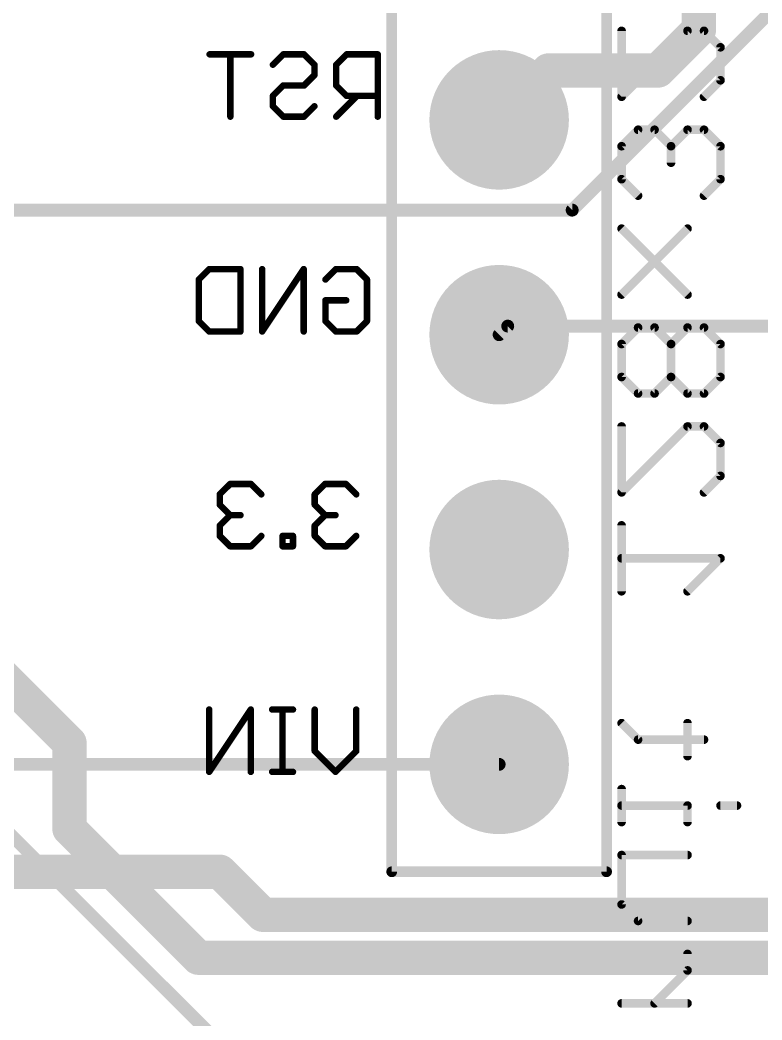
# Model space of a CAD drawing. Extents: x -1 to 57.9, y -5.8 to 55.6.
# Drawn here: x 10.85 to 19.62, y 31.27 to 43.09 of the extents above; entities that cross this region are included whole.
import ezdxf

# ---------------------------------------------------------------- set-up
doc = ezdxf.new("R2010")
doc.units = 0
for name, color, linetype in [('1', 22, 'CONTINUOUS'), ('16', 175, 'CONTINUOUS'), ('17', 82, 'CONTINUOUS'), ('22', 253, 'CONTINUOUS')]:
    doc.layers.add(name, color=color, linetype=linetype)

# ---------------------------------------------------------------- blocks, each defined once
blk = doc.blocks.new('ROUNDP')
at = {"const_width": 0.5}
blk.add_lwpolyline([(0, -0.25, 1), (0, 0.25, 1), (0, -0.25)], format="xyb", dxfattribs=at)

msp = doc.modelspace()

# ---------------------------------------------------------------- linework, layer by layer
at = {"layer": '1'}
for points, const_width in [([(18.8722, 48.2346), (18.8722, 42.9768)], 0.4064), ([(17.3736, 40.8432), (21.6408, 45.1104)], 0.1524), ([(18.8722, 42.9768), (18.3896, 42.4942)], 0.4064), ([(17.0942, 42.4942), (16.51, 41.91)], 0.4064), ([(18.3896, 42.4942), (17.0942, 42.4942)], 0.4064), ([(5.7912, 40.8432), (17.3736, 40.8432)], 0.1524), ([(5.334, 40.64), (11.43, 34.544)], 0.4064), ([(5.0292, 39.1668), (16.1544, 28.0416)], 0.1524), ([(11.43, 34.544), (11.43, 33.528)], 0.4064), ([(11.43, 33.528), (12.954, 32.004)], 0.4064), ([(12.954, 32.004), (20.066, 32.004)], 0.4064)]:
    msp.add_lwpolyline(points, dxfattribs=dict(at, const_width=const_width))
for points, const_width in [([(18.944, 42.905, 1), (18.8004, 43.0486)], 0.2032), ([(18.7706, 42.9768, 1), (18.9738, 42.9768)], 0.2032), ([(17.0942, 42.5958, 1), (17.0942, 42.3926)], 0.2032), ([(17.166, 42.4224, 1), (17.0224, 42.566)], 0.2032), ([(18.3896, 42.3926, 1), (18.3896, 42.5958)], 0.2032), ([(18.3178, 42.566, 1), (18.4614, 42.4224)], 0.2032), ([(16.4382, 41.9818, 1), (16.5818, 41.8382)], 0.2032), ([(17.3736, 40.8051, 1), (17.3736, 40.8813)], 0.0762), ([(17.3467, 40.8701, 1), (17.4005, 40.8163)], 0.0762), ([(11.5316, 34.544, 1), (11.3284, 34.544)], 0.2032), ([(11.3582, 34.4722, 1), (11.5018, 34.6158)], 0.2032), ([(11.5018, 33.5998, 1), (11.3582, 33.4562)], 0.2032), ([(11.3284, 33.528, 1), (11.5316, 33.528)], 0.2032), ([(12.954, 32.1056, 1), (12.954, 31.9024)], 0.2032), ([(12.8822, 31.9322, 1), (13.0258, 32.0758)], 0.2032)]:
    msp.add_lwpolyline(points, format="xyb", dxfattribs=dict(at, const_width=const_width))
at = {"layer": '16'}
for points, const_width in [([(16.6116, 39.4716), (16.51, 39.37)], 0.1524), ([(16.6116, 39.4716), (22.7076, 39.4716)], 0.1524), ([(2.8956, 34.29), (16.51, 34.29)], 0.1524), ([(13.208, 33.02), (3.81, 33.02)], 0.4064), ([(13.716, 32.512), (13.208, 33.02)], 0.4064), ([(20.066, 32.512), (13.716, 32.512)], 0.4064)]:
    msp.add_lwpolyline(points, dxfattribs=dict(at, const_width=const_width))
for points, const_width in [([(16.6116, 39.5097, 1), (16.6116, 39.4335)], 0.0762), ([(16.6385, 39.4447, 1), (16.5847, 39.4985)], 0.0762), ([(16.4831, 39.3969, 1), (16.5369, 39.3431)], 0.0762), ([(16.51, 34.2519, 1), (16.51, 34.3281)], 0.0762), ([(13.2798, 33.0918, 1), (13.1362, 32.9482)], 0.2032), ([(13.208, 32.9184, 1), (13.208, 33.1216)], 0.2032), ([(13.716, 32.6136, 1), (13.716, 32.4104)], 0.2032), ([(13.6442, 32.4402, 1), (13.7878, 32.5838)], 0.2032)]:
    msp.add_lwpolyline(points, format="xyb", dxfattribs=dict(at, const_width=const_width))
at = {"layer": '22'}
for points, const_width in [([(15.24, 48.26), (15.24, 33.02)], 0.127), ([(17.78, 33.02), (17.78, 48.26)], 0.127), ([(17.9578, 42.963), (17.9578, 42.1834)], 0.1016), ([(17.9578, 42.1834), (18.7374, 42.963)], 0.1016), ([(18.7374, 42.963), (18.9323, 42.963)], 0.1016), ([(18.9323, 42.963), (19.1272, 42.7681)], 0.1016), ([(19.1272, 42.7681), (19.1272, 42.3783)], 0.1016), ([(13.5781, 42.6853), (13.0866, 42.6853)], 0.0762), ([(13.3323, 41.9481), (13.3323, 42.6853)], 0.0762), ([(13.835, 42.5625), (13.9579, 42.6853)], 0.0762), ([(13.9579, 42.6853), (14.2036, 42.6853)], 0.0762), ([(14.2036, 42.6853), (14.3265, 42.5625)], 0.0762), ([(14.7063, 42.6853), (14.5834, 42.5625)], 0.0762), ([(15.0749, 42.6853), (14.7063, 42.6853)], 0.0762), ([(15.0749, 41.9481), (15.0749, 42.6853)], 0.0762), ([(14.3265, 42.5625), (14.3265, 42.4396)], 0.0762), ([(14.5834, 42.5625), (14.5834, 42.3167)], 0.0762), ([(14.3265, 42.4396), (14.2036, 42.3167)], 0.0762), ([(13.9579, 42.3167), (13.835, 42.1938)], 0.0762), ([(14.2036, 42.3167), (13.9579, 42.3167)], 0.0762), ([(14.5834, 42.3167), (14.7063, 42.1938)], 0.0762), ([(19.1272, 42.3783), (18.9323, 42.1834)], 0.1016), ([(13.835, 42.1938), (13.835, 42.071)], 0.0762), ([(14.8292, 42.1938), (14.5834, 41.9481)], 0.0762), ([(14.7063, 42.1938), (15.0749, 42.1938)], 0.0762), ([(13.835, 42.071), (13.9579, 41.9481)], 0.0762), ([(14.2036, 41.9481), (14.3265, 42.071)], 0.0762), ([(13.9579, 41.9481), (14.2036, 41.9481)], 0.0762), ([(18.1527, 41.7936), (17.9578, 41.5987)], 0.1016), ([(18.3476, 41.7936), (18.1527, 41.7936)], 0.1016), ([(18.5425, 41.5987), (18.3476, 41.7936)], 0.1016), ([(18.7374, 41.7936), (18.5425, 41.5987)], 0.1016), ([(18.9323, 41.7936), (18.7374, 41.7936)], 0.1016), ([(19.1272, 41.5987), (18.9323, 41.7936)], 0.1016), ([(17.9578, 41.5987), (17.9578, 41.2089)], 0.1016), ([(18.5425, 41.5987), (18.5425, 41.4038)], 0.1016), ([(19.1272, 41.2089), (19.1272, 41.5987)], 0.1016), ([(17.9578, 41.2089), (18.1527, 41.014)], 0.1016), ([(18.9323, 41.014), (19.1272, 41.2089)], 0.1016), ([(18.7374, 39.8446), (17.9578, 40.6242)], 0.1016), ([(17.9578, 39.8446), (18.7374, 40.6242)], 0.1016), ([(12.9596, 40.0225), (13.0825, 40.1453)], 0.0762), ([(13.0825, 40.1453), (13.4511, 40.1453)], 0.0762), ([(13.4511, 40.1453), (13.4511, 39.4081)], 0.0762), ([(14.1995, 40.1453), (13.708, 39.4081)], 0.0762), ([(13.708, 39.4081), (13.708, 40.1453)], 0.0762), ([(14.1995, 39.4081), (14.1995, 40.1453)], 0.0762), ([(14.4564, 40.0225), (14.5793, 40.1453)], 0.0762), ([(14.5793, 40.1453), (14.825, 40.1453)], 0.0762), ([(14.825, 40.1453), (14.9479, 40.0225)], 0.0762), ([(12.9596, 39.531), (12.9596, 40.0225)], 0.0762), ([(14.9479, 40.0225), (14.9479, 39.531)], 0.0762), ([(14.4564, 39.531), (14.4564, 39.7767)], 0.0762), ([(14.4564, 39.7767), (14.7022, 39.7767)], 0.0762), ([(13.0825, 39.4081), (12.9596, 39.531)], 0.0762), ([(14.5793, 39.4081), (14.4564, 39.531)], 0.0762), ([(14.9479, 39.531), (14.825, 39.4081)], 0.0762), ([(18.1527, 39.4548), (17.9578, 39.2599)], 0.1016), ([(18.3476, 39.4548), (18.1527, 39.4548)], 0.1016), ([(18.5425, 39.2599), (18.3476, 39.4548)], 0.1016), ([(18.7374, 39.4548), (18.5425, 39.2599)], 0.1016), ([(18.9323, 39.4548), (18.7374, 39.4548)], 0.1016), ([(19.1272, 39.2599), (18.9323, 39.4548)], 0.1016), ([(13.4511, 39.4081), (13.0825, 39.4081)], 0.0762), ([(14.825, 39.4081), (14.5793, 39.4081)], 0.0762), ([(17.9578, 39.2599), (17.9578, 38.8701)], 0.1016), ([(18.5425, 38.8701), (18.5425, 39.2599)], 0.1016), ([(19.1272, 38.8701), (19.1272, 39.2599)], 0.1016), ([(17.9578, 38.8701), (18.1527, 38.6752)], 0.1016), ([(18.3476, 38.6752), (18.5425, 38.8701)], 0.1016), ([(18.5425, 38.8701), (18.7374, 38.6752)], 0.1016), ([(18.9323, 38.6752), (19.1272, 38.8701)], 0.1016), ([(18.1527, 38.6752), (18.3476, 38.6752)], 0.1016), ([(18.7374, 38.6752), (18.9323, 38.6752)], 0.1016), ([(17.9578, 38.2854), (17.9578, 37.5058)], 0.1016), ([(17.9578, 37.5058), (18.7374, 38.2854)], 0.1016), ([(18.7374, 38.2854), (18.9323, 38.2854)], 0.1016), ([(18.9323, 38.2854), (19.1272, 38.0905)], 0.1016), ([(19.1272, 38.0905), (19.1272, 37.7007)], 0.1016), ([(19.1272, 37.7007), (18.9323, 37.5058)], 0.1016), ([(13.3297, 37.6053), (13.2068, 37.4825)], 0.0762), ([(13.5754, 37.6053), (13.3297, 37.6053)], 0.0762), ([(13.6983, 37.4825), (13.5754, 37.6053)], 0.0762), ([(14.4523, 37.6053), (14.3294, 37.4825)], 0.0762), ([(14.698, 37.6053), (14.4523, 37.6053)], 0.0762), ([(14.8209, 37.4825), (14.698, 37.6053)], 0.0762), ([(13.2068, 37.4825), (13.2068, 37.3596)], 0.0762), ([(14.3294, 37.4825), (14.3294, 37.3596)], 0.0762), ([(13.2068, 37.3596), (13.3297, 37.2367)], 0.0762), ([(14.3294, 37.3596), (14.4523, 37.2367)], 0.0762), ([(13.3297, 37.2367), (13.2068, 37.1138)], 0.0762), ([(13.3297, 37.2367), (13.4525, 37.2367)], 0.0762), ([(14.4523, 37.2367), (14.3294, 37.1138)], 0.0762), ([(14.4523, 37.2367), (14.5752, 37.2367)], 0.0762), ([(13.2068, 37.1138), (13.2068, 36.991)], 0.0762), ([(14.3294, 37.1138), (14.3294, 36.991)], 0.0762), ([(17.9578, 36.3364), (17.9578, 37.116)], 0.1016), ([(13.2068, 36.991), (13.3297, 36.8681)], 0.0762), ([(13.5754, 36.8681), (13.6983, 36.991)], 0.0762), ([(14.0725, 36.991), (13.9496, 36.991)], 0.0762), ([(13.9496, 36.991), (13.9496, 36.8681)], 0.0762), ([(14.0725, 36.8681), (14.0725, 36.991)], 0.0762), ([(14.3294, 36.991), (14.4523, 36.8681)], 0.0762), ([(14.698, 36.8681), (14.8209, 36.991)], 0.0762), ([(13.3297, 36.8681), (13.5754, 36.8681)], 0.0762), ([(13.9496, 36.8681), (14.0725, 36.8681)], 0.0762), ([(14.4523, 36.8681), (14.698, 36.8681)], 0.0762), ([(19.1272, 36.7262), (17.9578, 36.7262)], 0.1016), ([(18.7374, 36.3364), (19.1272, 36.7262)], 0.1016), ([(13.5735, 34.9383), (13.0821, 34.2011)], 0.0762), ([(13.0821, 34.2011), (13.0821, 34.9383)], 0.0762), ([(13.5735, 34.2011), (13.5735, 34.9383)], 0.0762), ([(14.0725, 34.9383), (13.8267, 34.9383)], 0.0762), ([(13.9496, 34.2011), (13.9496, 34.9383)], 0.0762), ([(14.3294, 34.4468), (14.3294, 34.9383)], 0.0762), ([(14.8209, 34.9383), (14.8209, 34.4468)], 0.0762), ([(18.1527, 34.5823), (17.9578, 34.7772)], 0.1016), ([(18.7374, 34.3874), (18.7374, 34.7772)], 0.1016), ([(18.9323, 34.5823), (18.1527, 34.5823)], 0.1016), ([(14.5752, 34.2011), (14.3294, 34.4468)], 0.0762), ([(14.8209, 34.4468), (14.5752, 34.2011)], 0.0762), ([(14.0725, 34.2011), (13.8267, 34.2011)], 0.0762), ([(17.9578, 33.6078), (17.9578, 33.9976)], 0.1016), ([(18.7374, 33.8027), (17.9578, 33.8027)], 0.1016), ([(18.7374, 33.6078), (18.7374, 33.8027)], 0.1016), ([(19.3221, 33.8027), (19.1272, 33.8027)], 0.1016), ([(17.9578, 32.6333), (17.9578, 33.218)], 0.1016), ([(17.9578, 33.218), (18.7374, 33.218)], 0.1016), ([(15.24, 33.02), (17.78, 33.02)], 0.127), ([(18.1527, 32.4384), (17.9578, 32.6333)], 0.1016), ([(18.7374, 32.4384), (18.1527, 32.4384)], 0.1016), ([(18.7374, 31.8537), (18.7374, 32.0486)], 0.1016), ([(18.3476, 31.4639), (18.7374, 31.8537)], 0.1016), ([(17.9578, 31.4639), (18.7374, 31.4639)], 0.1016)]:
    msp.add_lwpolyline(points, dxfattribs=dict(at, const_width=const_width))
for points, const_width in [([(17.9832, 42.963, 1), (17.9324, 42.963)], 0.0508), ([(18.7374, 42.9884, 1), (18.7374, 42.9376)], 0.0508), ([(18.7554, 42.945, 1), (18.7194, 42.9809)], 0.0508), ([(18.9503, 42.9809, 1), (18.9143, 42.945)], 0.0508), ([(18.9323, 42.9376, 1), (18.9323, 42.9884)], 0.0508), ([(19.1526, 42.7681, 1), (19.1018, 42.7681)], 0.0508), ([(19.1092, 42.7501, 1), (19.1452, 42.786)], 0.0508), ([(13.0866, 42.7044, 1), (13.0866, 42.6663)], 0.0381), ([(13.3514, 42.6853, 1), (13.3133, 42.6853)], 0.0381), ([(13.5781, 42.6663, 1), (13.5781, 42.7044)], 0.0381), ([(13.9579, 42.7044, 1), (13.9579, 42.6663)], 0.0381), ([(13.9713, 42.6719, 1), (13.9444, 42.6988)], 0.0381), ([(14.2171, 42.6988, 1), (14.1901, 42.6719)], 0.0381), ([(14.2036, 42.6663, 1), (14.2036, 42.7044)], 0.0381), ([(14.7063, 42.7044, 1), (14.7063, 42.6663)], 0.0381), ([(14.7198, 42.6719, 1), (14.6928, 42.6988)], 0.0381), ([(15.094, 42.6853, 1), (15.0559, 42.6853)], 0.0381), ([(15.0749, 42.6663, 1), (15.0749, 42.7044)], 0.0381), ([(13.8215, 42.5759, 1), (13.8485, 42.549)], 0.0381), ([(14.3455, 42.5625, 1), (14.3074, 42.5625)], 0.0381), ([(14.313, 42.549, 1), (14.34, 42.5759)], 0.0381), ([(14.6025, 42.5625, 1), (14.5644, 42.5625)], 0.0381), ([(14.5699, 42.5759, 1), (14.5969, 42.549)], 0.0381), ([(14.3074, 42.4396, 1), (14.3455, 42.4396)], 0.0381), ([(14.34, 42.4261, 1), (14.313, 42.4531)], 0.0381), ([(13.9579, 42.3358, 1), (13.9579, 42.2977)], 0.0381), ([(13.9713, 42.3032, 1), (13.9444, 42.3302)], 0.0381), ([(14.1901, 42.3302, 1), (14.2171, 42.3032)], 0.0381), ([(14.2036, 42.2977, 1), (14.2036, 42.3358)], 0.0381), ([(14.5969, 42.3302, 1), (14.5699, 42.3032)], 0.0381), ([(14.5644, 42.3167, 1), (14.6025, 42.3167)], 0.0381), ([(19.1018, 42.3783, 1), (19.1526, 42.3783)], 0.0508), ([(19.1452, 42.3603, 1), (19.1092, 42.3962)], 0.0508), ([(13.8215, 42.2073, 1), (13.8485, 42.1804)], 0.0381), ([(13.8541, 42.1938, 1), (13.816, 42.1938)], 0.0381), ([(14.7063, 42.2129, 1), (14.7063, 42.1748)], 0.0381), ([(14.6928, 42.1804, 1), (14.7198, 42.2073)], 0.0381), ([(14.8426, 42.1804, 1), (14.8157, 42.2073)], 0.0381), ([(15.0749, 42.1748, 1), (15.0749, 42.2129)], 0.0381), ([(17.9398, 42.2013, 1), (17.9758, 42.1654)], 0.0508), ([(18.9143, 42.2013, 1), (18.9503, 42.1654)], 0.0508), ([(13.8485, 42.0844, 1), (13.8215, 42.0575)], 0.0381), ([(14.34, 42.0575, 1), (14.313, 42.0844)], 0.0381), ([(17.9324, 42.1834, 1), (17.9832, 42.1834)], 0.0508), ([(13.816, 42.071, 1), (13.8541, 42.071)], 0.0381), ([(13.9579, 41.9672, 1), (13.9579, 41.9291)], 0.0381), ([(13.9444, 41.9346, 1), (13.9713, 41.9616)], 0.0381), ([(14.1901, 41.9616, 1), (14.2171, 41.9346)], 0.0381), ([(14.2036, 41.9291, 1), (14.2036, 41.9672)], 0.0381), ([(14.5699, 41.9616, 1), (14.5969, 41.9346)], 0.0381), ([(13.3133, 41.9481, 1), (13.3514, 41.9481)], 0.0381), ([(15.0559, 41.9481, 1), (15.094, 41.9481)], 0.0381), ([(18.1527, 41.819, 1), (18.1527, 41.7682)], 0.0508), ([(18.1707, 41.7756, 1), (18.1347, 41.8115)], 0.0508), ([(18.3656, 41.8115, 1), (18.3296, 41.7756)], 0.0508), ([(18.3476, 41.7682, 1), (18.3476, 41.819)], 0.0508), ([(18.7374, 41.819, 1), (18.7374, 41.7682)], 0.0508), ([(18.7554, 41.7756, 1), (18.7194, 41.8115)], 0.0508), ([(18.9503, 41.8115, 1), (18.9143, 41.7756)], 0.0508), ([(18.9323, 41.7682, 1), (18.9323, 41.819)], 0.0508), ([(17.9832, 41.5987, 1), (17.9324, 41.5987)], 0.0508), ([(17.9398, 41.6166, 1), (17.9758, 41.5807)], 0.0508), ([(18.5679, 41.5987, 1), (18.5171, 41.5987)], 0.0508), ([(18.5245, 41.6166, 1), (18.5605, 41.5807)], 0.0508), ([(18.5245, 41.5807, 1), (18.5605, 41.6166)], 0.0508), ([(19.1526, 41.5987, 1), (19.1018, 41.5987)], 0.0508), ([(19.1092, 41.5807, 1), (19.1452, 41.6166)], 0.0508), ([(18.5171, 41.4038, 1), (18.5679, 41.4038)], 0.0508), ([(17.9758, 41.2268, 1), (17.9398, 41.1909)], 0.0508), ([(17.9324, 41.2089, 1), (17.9832, 41.2089)], 0.0508), ([(19.1018, 41.2089, 1), (19.1526, 41.2089)], 0.0508), ([(19.1452, 41.1909, 1), (19.1092, 41.2268)], 0.0508), ([(18.1347, 40.996, 1), (18.1707, 41.0319)], 0.0508), ([(18.9143, 41.0319, 1), (18.9503, 40.996)], 0.0508), ([(17.9758, 40.6421, 1), (17.9398, 40.6062)], 0.0508), ([(18.7554, 40.6062, 1), (18.7194, 40.6421)], 0.0508), ([(13.0825, 40.1644, 1), (13.0825, 40.1263)], 0.0381), ([(13.0959, 40.1319, 1), (13.069, 40.1588)], 0.0381), ([(13.4701, 40.1453, 1), (13.432, 40.1453)], 0.0381), ([(13.4511, 40.1263, 1), (13.4511, 40.1644)], 0.0381), ([(13.7271, 40.1453, 1), (13.689, 40.1453)], 0.0381), ([(14.2185, 40.1453, 1), (14.1804, 40.1453)], 0.0381), ([(14.2153, 40.1348, 1), (14.1836, 40.1559)], 0.0381), ([(14.5793, 40.1644, 1), (14.5793, 40.1263)], 0.0381), ([(14.5928, 40.1319, 1), (14.5658, 40.1588)], 0.0381), ([(14.8385, 40.1588, 1), (14.8116, 40.1319)], 0.0381), ([(14.825, 40.1263, 1), (14.825, 40.1644)], 0.0381), ([(12.9786, 40.0225, 1), (12.9405, 40.0225)], 0.0381), ([(12.9461, 40.0359, 1), (12.9731, 40.009)], 0.0381), ([(14.4429, 40.0359, 1), (14.4699, 40.009)], 0.0381), ([(14.967, 40.0225, 1), (14.9289, 40.0225)], 0.0381), ([(14.9344, 40.009, 1), (14.9614, 40.0359)], 0.0381), ([(17.9398, 39.8625, 1), (17.9758, 39.8266)], 0.0508), ([(18.7194, 39.8266, 1), (18.7554, 39.8625)], 0.0508), ([(14.4564, 39.7958, 1), (14.4564, 39.7577)], 0.0381), ([(14.4755, 39.7767, 1), (14.4374, 39.7767)], 0.0381), ([(14.7022, 39.7577, 1), (14.7022, 39.7958)], 0.0381), ([(12.9731, 39.5444, 1), (12.9461, 39.5175)], 0.0381), ([(12.9405, 39.531, 1), (12.9786, 39.531)], 0.0381), ([(14.4699, 39.5444, 1), (14.4429, 39.5175)], 0.0381), ([(14.4374, 39.531, 1), (14.4755, 39.531)], 0.0381), ([(14.9289, 39.531, 1), (14.967, 39.531)], 0.0381), ([(14.9614, 39.5175, 1), (14.9344, 39.5444)], 0.0381), ([(18.1527, 39.4802, 1), (18.1527, 39.4294)], 0.0508), ([(18.1707, 39.4368, 1), (18.1347, 39.4727)], 0.0508), ([(18.3656, 39.4727, 1), (18.3296, 39.4368)], 0.0508), ([(18.3476, 39.4294, 1), (18.3476, 39.4802)], 0.0508), ([(18.7374, 39.4802, 1), (18.7374, 39.4294)], 0.0508), ([(18.7554, 39.4368, 1), (18.7194, 39.4727)], 0.0508), ([(18.9503, 39.4727, 1), (18.9143, 39.4368)], 0.0508), ([(18.9323, 39.4294, 1), (18.9323, 39.4802)], 0.0508), ([(13.0825, 39.4272, 1), (13.0825, 39.3891)], 0.0381), ([(13.069, 39.3946, 1), (13.0959, 39.4216)], 0.0381), ([(13.432, 39.4081, 1), (13.4701, 39.4081)], 0.0381), ([(13.4511, 39.3891, 1), (13.4511, 39.4272)], 0.0381), ([(13.6921, 39.4187, 1), (13.7239, 39.3975)], 0.0381), ([(13.689, 39.4081, 1), (13.7271, 39.4081)], 0.0381), ([(14.1804, 39.4081, 1), (14.2185, 39.4081)], 0.0381), ([(14.5793, 39.4272, 1), (14.5793, 39.3891)], 0.0381), ([(14.5658, 39.3946, 1), (14.5928, 39.4216)], 0.0381), ([(14.8116, 39.4216, 1), (14.8385, 39.3946)], 0.0381), ([(14.825, 39.3891, 1), (14.825, 39.4272)], 0.0381), ([(17.9832, 39.2599, 1), (17.9324, 39.2599)], 0.0508), ([(17.9398, 39.2778, 1), (17.9758, 39.2419)], 0.0508), ([(18.5679, 39.2599, 1), (18.5171, 39.2599)], 0.0508), ([(18.5245, 39.2778, 1), (18.5605, 39.2419)], 0.0508), ([(18.5245, 39.2419, 1), (18.5605, 39.2778)], 0.0508), ([(19.1526, 39.2599, 1), (19.1018, 39.2599)], 0.0508), ([(19.1092, 39.2419, 1), (19.1452, 39.2778)], 0.0508), ([(17.9758, 38.888, 1), (17.9398, 38.8521)], 0.0508), ([(18.5605, 38.888, 1), (18.5245, 38.8521)], 0.0508), ([(18.5605, 38.8521, 1), (18.5245, 38.888)], 0.0508), ([(19.1452, 38.8521, 1), (19.1092, 38.888)], 0.0508), ([(17.9324, 38.8701, 1), (17.9832, 38.8701)], 0.0508), ([(18.5171, 38.8701, 1), (18.5679, 38.8701)], 0.0508), ([(19.1018, 38.8701, 1), (19.1526, 38.8701)], 0.0508), ([(18.1527, 38.7006, 1), (18.1527, 38.6498)], 0.0508), ([(18.1347, 38.6572, 1), (18.1707, 38.6931)], 0.0508), ([(18.3296, 38.6931, 1), (18.3656, 38.6572)], 0.0508), ([(18.3476, 38.6498, 1), (18.3476, 38.7006)], 0.0508), ([(18.7374, 38.7006, 1), (18.7374, 38.6498)], 0.0508), ([(18.7194, 38.6572, 1), (18.7554, 38.6931)], 0.0508), ([(18.9143, 38.6931, 1), (18.9503, 38.6572)], 0.0508), ([(18.9323, 38.6498, 1), (18.9323, 38.7006)], 0.0508), ([(17.9832, 38.2854, 1), (17.9324, 38.2854)], 0.0508), ([(18.7374, 38.3108, 1), (18.7374, 38.26)], 0.0508), ([(18.7554, 38.2674, 1), (18.7194, 38.3033)], 0.0508), ([(18.9503, 38.3033, 1), (18.9143, 38.2674)], 0.0508), ([(18.9323, 38.26, 1), (18.9323, 38.3108)], 0.0508), ([(19.1526, 38.0905, 1), (19.1018, 38.0905)], 0.0508), ([(19.1092, 38.0725, 1), (19.1452, 38.1084)], 0.0508), ([(19.1018, 37.7007, 1), (19.1526, 37.7007)], 0.0508), ([(19.1452, 37.6827, 1), (19.1092, 37.7186)], 0.0508), ([(13.3297, 37.6244, 1), (13.3297, 37.5863)], 0.0381), ([(13.3431, 37.5919, 1), (13.3162, 37.6188)], 0.0381), ([(13.5889, 37.6188, 1), (13.5619, 37.5919)], 0.0381), ([(13.5754, 37.5863, 1), (13.5754, 37.6244)], 0.0381), ([(14.4523, 37.6244, 1), (14.4523, 37.5863)], 0.0381), ([(14.4658, 37.5919, 1), (14.4388, 37.6188)], 0.0381), ([(14.7115, 37.6188, 1), (14.6846, 37.5919)], 0.0381), ([(14.698, 37.5863, 1), (14.698, 37.6244)], 0.0381), ([(13.2258, 37.4825, 1), (13.1877, 37.4825)], 0.0381), ([(13.1933, 37.4959, 1), (13.2203, 37.469)], 0.0381), ([(13.6848, 37.469, 1), (13.7117, 37.4959)], 0.0381), ([(14.3485, 37.4825, 1), (14.3104, 37.4825)], 0.0381), ([(14.3159, 37.4959, 1), (14.3429, 37.469)], 0.0381), ([(14.8074, 37.469, 1), (14.8344, 37.4959)], 0.0381), ([(17.9398, 37.5237, 1), (17.9758, 37.4878)], 0.0508), ([(17.9324, 37.5058, 1), (17.9832, 37.5058)], 0.0508), ([(18.9143, 37.5237, 1), (18.9503, 37.4878)], 0.0508), ([(13.1877, 37.3596, 1), (13.2258, 37.3596)], 0.0381), ([(13.2203, 37.3731, 1), (13.1933, 37.3461)], 0.0381), ([(14.3429, 37.3731, 1), (14.3159, 37.3461)], 0.0381), ([(14.3104, 37.3596, 1), (14.3485, 37.3596)], 0.0381), ([(13.3297, 37.2558, 1), (13.3297, 37.2177)], 0.0381), ([(13.3431, 37.2232, 1), (13.3162, 37.2502)], 0.0381), ([(13.3162, 37.2232, 1), (13.3431, 37.2502)], 0.0381), ([(13.4525, 37.2177, 1), (13.4525, 37.2558)], 0.0381), ([(14.4523, 37.2558, 1), (14.4523, 37.2177)], 0.0381), ([(14.4658, 37.2232, 1), (14.4388, 37.2502)], 0.0381), ([(14.4388, 37.2232, 1), (14.4658, 37.2502)], 0.0381), ([(14.5752, 37.2177, 1), (14.5752, 37.2558)], 0.0381), ([(13.2258, 37.1138, 1), (13.1877, 37.1138)], 0.0381), ([(13.1933, 37.1273, 1), (13.2203, 37.1004)], 0.0381), ([(14.3485, 37.1138, 1), (14.3104, 37.1138)], 0.0381), ([(14.3159, 37.1273, 1), (14.3429, 37.1004)], 0.0381), ([(17.9832, 37.116, 1), (17.9324, 37.116)], 0.0508), ([(13.1877, 36.991, 1), (13.2258, 36.991)], 0.0381), ([(13.2203, 37.0044, 1), (13.1933, 36.9775)], 0.0381), ([(13.7117, 36.9775, 1), (13.6848, 37.0044)], 0.0381), ([(13.9496, 37.01, 1), (13.9496, 36.9719)], 0.0381), ([(13.9687, 36.991, 1), (13.9306, 36.991)], 0.0381), ([(14.0915, 36.991, 1), (14.0534, 36.991)], 0.0381), ([(14.0725, 36.9719, 1), (14.0725, 37.01)], 0.0381), ([(14.3429, 37.0044, 1), (14.3159, 36.9775)], 0.0381), ([(14.3104, 36.991, 1), (14.3485, 36.991)], 0.0381), ([(14.8344, 36.9775, 1), (14.8074, 37.0044)], 0.0381), ([(13.3297, 36.8871, 1), (13.3297, 36.849)], 0.0381), ([(13.3162, 36.8546, 1), (13.3431, 36.8816)], 0.0381), ([(13.5619, 36.8816, 1), (13.5889, 36.8546)], 0.0381), ([(13.5754, 36.849, 1), (13.5754, 36.8871)], 0.0381), ([(13.9496, 36.8871, 1), (13.9496, 36.849)], 0.0381), ([(14.0725, 36.849, 1), (14.0725, 36.8871)], 0.0381), ([(14.4523, 36.8871, 1), (14.4523, 36.849)], 0.0381), ([(14.4388, 36.8546, 1), (14.4658, 36.8816)], 0.0381), ([(14.6846, 36.8816, 1), (14.7115, 36.8546)], 0.0381), ([(14.698, 36.849, 1), (14.698, 36.8871)], 0.0381), ([(13.9306, 36.8681, 1), (13.9687, 36.8681)], 0.0381), ([(14.0534, 36.8681, 1), (14.0915, 36.8681)], 0.0381), ([(17.9578, 36.7516, 1), (17.9578, 36.7008)], 0.0508), ([(19.1452, 36.7082, 1), (19.1092, 36.7441)], 0.0508), ([(19.1272, 36.7008, 1), (19.1272, 36.7516)], 0.0508), ([(17.9324, 36.3364, 1), (17.9832, 36.3364)], 0.0508), ([(18.7194, 36.3543, 1), (18.7554, 36.3184)], 0.0508), ([(13.1011, 34.9383, 1), (13.063, 34.9383)], 0.0381), ([(13.5926, 34.9383, 1), (13.5545, 34.9383)], 0.0381), ([(13.5894, 34.9278, 1), (13.5577, 34.9489)], 0.0381), ([(13.8267, 34.9574, 1), (13.8267, 34.9193)], 0.0381), ([(13.9687, 34.9383, 1), (13.9306, 34.9383)], 0.0381), ([(14.0725, 34.9193, 1), (14.0725, 34.9574)], 0.0381), ([(14.3485, 34.9383, 1), (14.3104, 34.9383)], 0.0381), ([(14.8399, 34.9383, 1), (14.8018, 34.9383)], 0.0381), ([(17.9758, 34.7951, 1), (17.9398, 34.7592)], 0.0508), ([(18.7628, 34.7772, 1), (18.712, 34.7772)], 0.0508), ([(18.1527, 34.6077, 1), (18.1527, 34.5569)], 0.0508), ([(18.1347, 34.5643, 1), (18.1707, 34.6002)], 0.0508), ([(18.9323, 34.5569, 1), (18.9323, 34.6077)], 0.0508), ([(14.3429, 34.4603, 1), (14.3159, 34.4334)], 0.0381), ([(14.3104, 34.4468, 1), (14.3485, 34.4468)], 0.0381), ([(14.8018, 34.4468, 1), (14.8399, 34.4468)], 0.0381), ([(14.8344, 34.4334, 1), (14.8074, 34.4603)], 0.0381), ([(18.712, 34.3874, 1), (18.7628, 34.3874)], 0.0508), ([(13.0662, 34.2117, 1), (13.0979, 34.1905)], 0.0381), ([(13.063, 34.2011, 1), (13.1011, 34.2011)], 0.0381), ([(13.5545, 34.2011, 1), (13.5926, 34.2011)], 0.0381), ([(13.8267, 34.2202, 1), (13.8267, 34.1821)], 0.0381), ([(13.9306, 34.2011, 1), (13.9687, 34.2011)], 0.0381), ([(14.0725, 34.1821, 1), (14.0725, 34.2202)], 0.0381), ([(14.5617, 34.2146, 1), (14.5886, 34.1876)], 0.0381), ([(14.5617, 34.1876, 1), (14.5886, 34.2146)], 0.0381), ([(17.9832, 33.9976, 1), (17.9324, 33.9976)], 0.0508), ([(17.9578, 33.8281, 1), (17.9578, 33.7773)], 0.0508), ([(18.7628, 33.8027, 1), (18.712, 33.8027)], 0.0508), ([(18.7374, 33.7773, 1), (18.7374, 33.8281)], 0.0508), ([(19.1272, 33.8281, 1), (19.1272, 33.7773)], 0.0508), ([(19.3221, 33.7773, 1), (19.3221, 33.8281)], 0.0508), ([(17.9324, 33.6078, 1), (17.9832, 33.6078)], 0.0508), ([(18.712, 33.6078, 1), (18.7628, 33.6078)], 0.0508), ([(17.9832, 33.218, 1), (17.9324, 33.218)], 0.0508), ([(17.9578, 33.2434, 1), (17.9578, 33.1926)], 0.0508), ([(18.7374, 33.1926, 1), (18.7374, 33.2434)], 0.0508), ([(15.2082, 33.02, 1), (15.2718, 33.02)], 0.0635), ([(15.24, 33.0518, 1), (15.24, 32.9883)], 0.0635), ([(17.7483, 33.02, 1), (17.8117, 33.02)], 0.0635), ([(17.78, 32.9883, 1), (17.78, 33.0518)], 0.0635), ([(17.9758, 32.6513, 1), (17.9398, 32.6153)], 0.0508), ([(17.9324, 32.6333, 1), (17.9832, 32.6333)], 0.0508), ([(18.1527, 32.4638, 1), (18.1527, 32.413)], 0.0508), ([(18.1347, 32.4204, 1), (18.1707, 32.4564)], 0.0508), ([(18.7374, 32.413, 1), (18.7374, 32.4638)], 0.0508), ([(18.7628, 32.0486, 1), (18.712, 32.0486)], 0.0508), ([(18.712, 31.8537, 1), (18.7628, 31.8537)], 0.0508), ([(18.7554, 31.8357, 1), (18.7194, 31.8717)], 0.0508), ([(17.9578, 31.4893, 1), (17.9578, 31.4385)], 0.0508), ([(18.3296, 31.4819, 1), (18.3656, 31.4459)], 0.0508), ([(18.7374, 31.4385, 1), (18.7374, 31.4893)], 0.0508)]:
    msp.add_lwpolyline(points, format="xyb", dxfattribs=dict(at, const_width=const_width))

# ---------------------------------------------------------------- block references
at = {"layer": '17', "xscale": 1.65, "yscale": 1.65, "rotation": 270}
for p in [(16.51, 41.91), (16.51, 41.91), (16.51, 39.37), (16.51, 39.37), (16.51, 36.83), (16.51, 36.83), (16.51, 34.29), (16.51, 34.29)]:
    msp.add_blockref('ROUNDP', p, dxfattribs=at)

doc.saveas('drawing.dxf')
